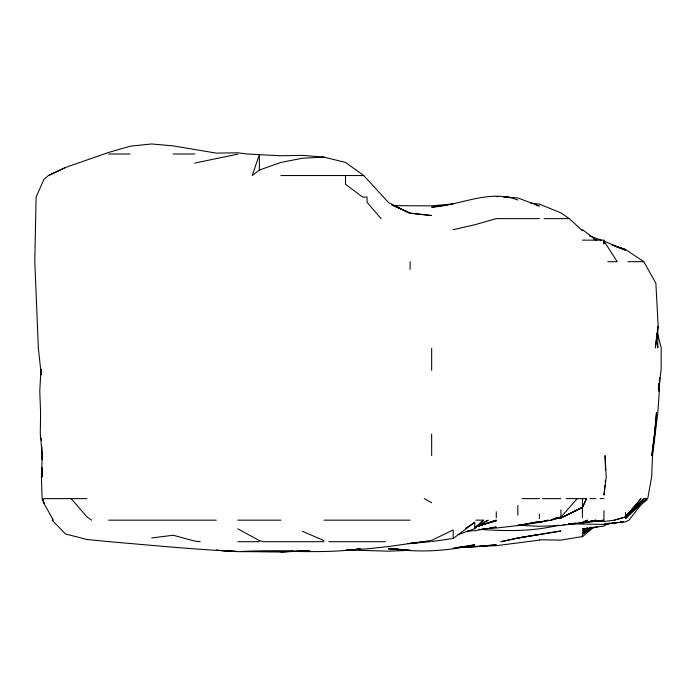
<?xml version="1.0" encoding="UTF-8"?>
<svg xmlns="http://www.w3.org/2000/svg" width="696" height="696" viewBox="0 0 696 696"><rect width="100%" height="100%" fill="white"/><g stroke="black" fill="none" stroke-linecap="round" stroke-linejoin="round"><path stroke-width="1.04" d="M42.117 467.39L42.004 477.082L42.117 468.469M42.247 455.541L42.195 459.856L41.725 445.849M659.764 378.006L659.042 390.926L658.781 384.47M655.728 425.387L653.205 447.337M655.971 422.159L656.128 420.01M659.208 383.392L658.642 390.926L661.13 369.393L661.2 347.852L657.285 332.47M659.443 380.155L659.608 378.006M654.588 432.929L656.528 412.467L654.623 434.008L651.804 455.541L654.484 434.008M604.902 485.53L603.971 495.039L606.268 477.082L605.059 455.541L605.529 470.618M605.216 482.363L605.424 480.249M657.076 332.775L655.371 347.852L658.164 326.311L655.867 283.237L643.817 261.696L625.513 249.49L612.175 245.053M657.32 330.617L657.807 326.311L657.772 347.852L657.363 343.546M652.483 452.47L652.918 449.39M647.732 498.623L651.613 477.082L652.561 455.541L657.798 412.467L659.347 390.926L658.929 383.392M582.822 498.623L586.476 498.623L582.43 507.706L560.898 517.92L552.624 519.112M582.43 507.41L586.476 498.623M643.852 501.111L628.949 520.164L625.513 521.852L603.971 524.262L612.584 523.087M614.307 520.164L625.513 516.954L641.033 498.623L625.513 516.919L614.307 520.164L603.971 521.53L592.122 521.469M482.276 528.795L496.274 528.02L517.815 525.593L539.356 521.548L517.815 525.515L539.356 522.531L548.274 520.164L539.356 522.252L550.98 520.164L560.898 517.206L577.184 498.623M633.752 510.151L625.513 518.598L637.44 506.758M647.045 499.806L625.513 516.945L644.044 498.623L647.045 498.623L626.339 515.527M458.098 534.693L474.742 528.647L483.598 520.164L475.777 520.164M627.827 514.013L644.044 498.623M625.513 516.945L630.158 512.717M593.818 527.098L582.43 536.807L582.43 534.337L589.225 529.404M483.598 520.164L474.742 527.707L488.218 520.164L476.664 526.202M410.127 213.263L431.659 215.542L410.127 213.089L391.517 204.667L410.127 213.368L388.585 202.623L363.747 175.54L345.503 162.412L323.971 157.131L302.429 155.373L280.888 155.765L247.063 153.999L237.815 152.807L216.273 153.12L173.2 145.899L151.658 143.959L130.117 146.212L108.585 152.441L65.502 167.475L48.433 175.54L43.961 179.324L36.096 197.081L34.8 261.696L38.332 347.852L41.238 374.779M626.339 515.388L647.045 498.623M259.356 170.094L252.23 175.54L259.356 154.643L259.356 170.094L280.888 162.412L302.429 158.253L323.971 157.131M431.659 541.566L453.2 538.478L474.742 522.331L474.742 528.647M465.763 528.221L474.742 522.331M582.43 534.337L593.201 527.246M609.27 522.853L603.971 526.089L582.43 528.934L587.563 527.994M588.99 528.673L582.43 532.405L590.861 528.055M574.6 510.881L581.456 507.845L560.898 517.955L555.512 518.276M581.499 507.863L560.898 517.92L558.74 518.05M48.433 175.54L65.502 167.475M584.388 529.839L582.43 530.691L597.82 526.602M582.43 522.235L587.528 520.164L582.43 522.539L560.898 525.55L539.356 526.315L517.815 525.228M475.768 526.881L496.274 520.164L475.768 526.802L496.274 520.738L475.768 526.802M550.98 520.164L560.898 517.163L554.686 518.363M453.2 229.706L474.742 224.773L496.274 218.622L539.356 218.622M194.732 163.081L237.815 154.147M517.815 538.008L500.876 541.697L517.815 538.095L560.898 530.987L517.815 538.008L539.356 534.337M558.845 525.115C532.658 531.666 505.748 531.239 479.048 529.299M589.616 527.612L591.661 527.237M345.503 550.24L367.044 548.848L388.585 546.525L431.659 540.4L453.2 529.865L453.2 538.478M582.43 536.572L560.898 540.131L539.356 539.765M455.254 547.848L474.742 544.75C446.423 551.484 417.374 552.711 388.585 548.465L410.127 550.292L388.585 551.18L348.74 550.023M417.47 542.48L407.969 543.68M618.326 522.365L603.971 524.445L568.432 523.784M620.38 522.07L623.459 521.626M614.742 522.8L617.97 522.357M620.127 522.061L623.355 521.626M424.438 541.697L410.127 543.55L430.319 541.697M151.658 537.956L173.2 535.259L194.732 541.105L200.231 541.697M453.2 548.17L474.742 545.568L459.665 547.204M573.817 523.244L575.975 522.992M579.202 522.618L581.36 522.365M360.58 548.84C320.943 554.286 280.906 549.683 241.042 551.467M455.358 547.674L457.507 547.439M539.356 540.166L496.274 545.681L460.743 547.056M490.897 527.603L496.274 527.072L474.742 530.709L467.199 531.135M346.582 550.136L353.046 549.492M356.274 549.17L359.51 548.848M585.667 521.965L588.894 521.661M591.052 521.452L603.971 520.234L582.43 522.722L595.941 520.164L582.43 523.131L568.432 524.184M563.047 524.593L565.204 524.427M308.894 550.858L280.888 551.78L287.352 551.58M455.358 547.761L474.742 546.412L470.435 546.577M585.667 522.061L603.971 520.878L592.122 521.173M305.657 550.91L280.888 552.041L241.042 551.545M460.743 546.865L474.742 546.743L496.274 544.794L474.742 546.769L460.743 546.873L467.199 546.699M289.51 551.51L309.972 550.893M398.277 548.813L388.585 548.961L410.127 550.292M392.892 205.651L431.659 205.877L453.2 203.85L431.659 207.191C460.3 205.442 489.366 188.955 517.815 200.004M292.738 550.884L237.815 551.658L216.273 550.223L236.736 551.45C194.149 549.466 151.737 545.273 109.281 541.697L87.043 539.478L65.502 533.989L52.078 520.164L52.731 520.164M108.585 153.999L130.117 153.999M173.2 153.999L194.732 153.999M280.888 175.54L363.747 175.54M544.089 218.622L569.293 218.622L582.43 230.715M582.43 240.155L603.745 240.155L603.971 243.992L603.971 240.224M607.843 261.696L617.221 261.696L604.546 241.99M627.949 261.696L643.817 261.696M43.961 498.623L87.043 498.623M522.13 498.623L539.356 498.623M542.454 498.623L560.898 498.623M566.118 498.623L582.43 498.623L582.43 517.728M589.86 498.623L595.846 498.623M600.169 498.623L602.579 498.623M603.362 498.623L603.971 498.623M108.585 520.164L216.273 520.164M237.815 520.164L280.888 520.164M323.971 520.164L410.127 520.164M237.815 541.697L259.356 541.697M323.971 541.697L263.314 541.697L259.356 540.583L237.815 528.83M328.904 541.697L385.532 541.697M496.274 196.559L498.371 196.629M503.617 196.803L517.815 197.96L539.356 205.981L536.277 205.381M503.539 196.864L508.724 197.081M530.743 203.154L539.356 204.093L560.898 212.88L569.293 218.622M612.175 245.079L625.513 249.49M589.399 235.961L601.344 240.155M616.7 246.95L625.513 250.125L604.955 241.503M302.429 531.283L323.971 540.627M593.531 238.832L596.307 240.155L582.43 229.584M424.238 498.623L431.659 502.764M91.672 520.164L87.043 517.015L71.166 498.623M381.112 218.622L367.044 202.327L367.044 197.081L362.581 197.081L345.503 184.249L345.503 175.54M43.961 503.469L42.665 498.623L43.961 503.469L53.357 520.164M43.961 503.234L42.108 498.623L41.395 477.082L42.273 455.541L40.307 434.008L40.585 412.467L39.776 390.926L40.994 369.393L41.308 374.779M41.316 438.315L41.438 440.464M625.513 512.36L625.513 518.137M603.971 510.786L603.971 519.39M560.898 509.863L560.898 517.206M539.356 514.144L539.356 518.607M517.815 505.427L517.815 515.17M496.274 511.725L496.274 517.72M431.659 348.322L431.659 370.342M431.659 434.008L431.659 455.541M410.127 261.696L410.127 269.378"/></g></svg>
